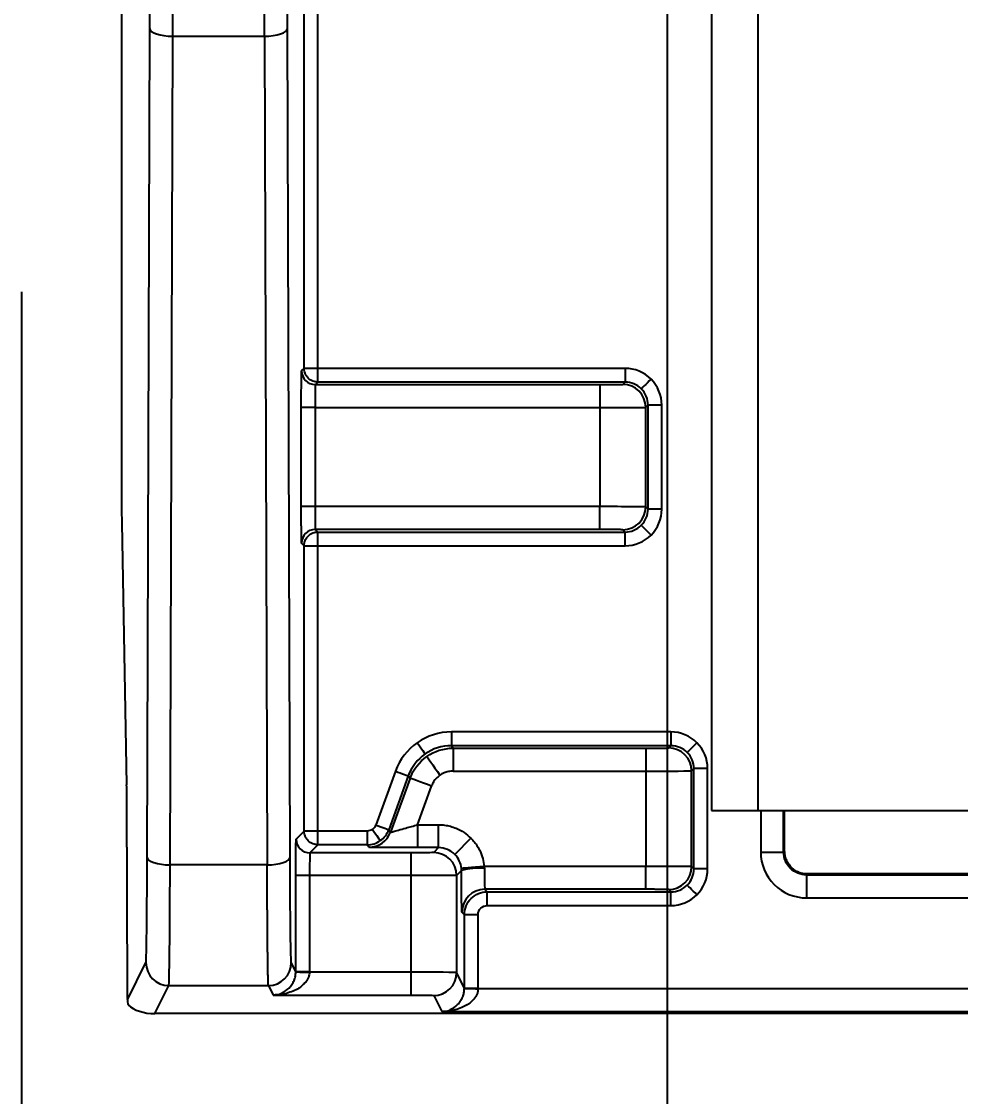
# Model space of a CAD drawing. Header units: inches. Extents: x 897.4 to 914.4, y -8.5 to 2.5.
# Drawn here: x 901.4085 to 901.8121, y -1.796 to -1.3341 of the extents above; entities that cross this region are included whole.
import ezdxf

# ---------------------------------------------------------------- set-up
doc = ezdxf.new("R2010")
doc.units = ezdxf.units.IN
doc.header["$LTSCALE"] = 4
doc.header["$MEASUREMENT"] = 0
doc.layers.get('0').update_dxf_attribs({"linetype": 'CONTINUOUS'})
doc.layers.get('DEFPOINTS').update_dxf_attribs({"linetype": 'CONTINUOUS'})
doc.layers.add('DIMENSIONS', color=140, linetype='CONTINUOUS')
doc.styles.get("Standard").update_dxf_attribs({"font": 'romans.shx'})
doc.dimstyles.get("Standard").update_dxf_attribs({"dimtxt": 0.15, "dimasz": 0.18, "dimexe": 0.0625, "dimexo": 0.125, "dimgap": 0.0625, "dimtad": 0, "dimtih": 1, "dimtoh": 1, "dimzin": 0, "dimdsep": 46, "dimtxsty": 'Standard', "dimcen": 0.09, "dimadec": 0, "dimazin": 0, "dimtfac": 1, "dimtofl": 0, "dimtmove": 0, "dimatfit": 3, "dimfxl": 1, "dimtolj": 1, "dimtzin": 0, "dimarcsym": 0})

# ---------------------------------------------------------------- blocks, each defined once
blk = doc.blocks.new('*D8')
at = {"layer": 'DEFPOINTS', "color": 0}
for p in [(904.3410298912797, -1.319698637884129), (901.4084768931606, -1.325198679084203), (904.3410298912797, -3.020965748460114)]:
    blk.add_point(p, dxfattribs=at)
at = {"layer": 'DIMENSIONS', "color": 0, "lineweight": -2}
for p, q in [((904.3410298912797, -1.444698637884129), (904.3410298912797, -3.083465748460114)), ((901.4084768931606, -1.450198679084203), (901.4084768931606, -3.083465748460114)), ((901.5884768931605, -3.020965748460114), (902.4051105350773, -3.020965748460114)), ((904.1610298912798, -3.020965748460114), (903.344396249363, -3.020965748460114))]:
    blk.add_line(p, q, dxfattribs=at)
at = {"layer": 'DIMENSIONS', "color": 0}
for points in [[(901.5884768931605, -2.990965748460114), (901.5884768931605, -3.050965748460114), (901.4084768931606, -3.020965748460114)], [(904.1610298912798, -2.990965748460114), (904.1610298912798, -3.050965748460114), (904.3410298912797, -3.020965748460114)]]:
    blk.add_solid(points, dxfattribs=at)
at = {"layer": 'DIMENSIONS', "color": 0, "insert": (902.8747533922201, -3.020965748460114), "char_height": 0.15, "attachment_point": 5}
blk.add_mtext('\\A1;2.93\\P [74.5]', dxfattribs=at)
blk = doc.blocks.new('*D13')
at = {"layer": 'DEFPOINTS', "color": 0}
for p in [(901.6860050687728, -0.1777279263901779), (902.1818977712833, -0.1777279263901743), (901.6860050687728, -2.29483256890272)]:
    blk.add_point(p, dxfattribs=at)
at = {"layer": 'DIMENSIONS', "color": 0, "lineweight": -2}
for p, q in [((901.6860050687728, -0.3027279263901779), (901.6860050687728, -2.35733256890272)), ((902.1818977712833, -0.3027279263901743), (902.1818977712833, -2.35733256890272)), ((901.8660050687728, -2.29483256890272), (902.0018977712833, -2.29483256890272)), ((902.1818977712833, -2.29483256890272), (902.3618977712833, -2.29483256890272))]:
    blk.add_line(p, q, dxfattribs=at)
at = {"layer": 'DIMENSIONS', "color": 0}
for points in [[(901.8660050687728, -2.26483256890272), (901.8660050687728, -2.32483256890272), (901.6860050687728, -2.29483256890272)], [(902.0018977712833, -2.26483256890272), (902.0018977712833, -2.32483256890272), (902.1818977712833, -2.29483256890272)]]:
    blk.add_solid(points, dxfattribs=at)
at = {"layer": 'DIMENSIONS', "color": 0, "insert": (902.8315406284262, -2.29483256890272), "char_height": 0.15, "attachment_point": 5}
blk.add_mtext('\\A1;0.50\\P [12.6]', dxfattribs=at)

msp = doc.modelspace()

# ---------------------------------------------------------------- linework, layer by layer
for p, q in [((901.7049947224616, -1.283121632284383), (901.7049947224616, -1.673121613637986)), ((901.7250734505104, -1.673121613637986), (901.7250734505104, -1.283121632284383)), ((901.5299402880387, -1.483117215251678), (901.5299402880387, -1.289661423402827)), ((901.5358456064866, -1.483117215251677), (901.5358456064866, -1.289661423402827)), ((901.4514198217805, -1.306470622554858), (901.4514198217805, -1.522698131342892)), ((901.4625027804159, -1.693123489241281), (901.4636329073605, -1.337007443124234)), ((901.5239039977704, -1.69312348924128), (901.5227738708257, -1.337007443124234)), ((901.4723449533849, -1.696487103717852), (901.4734750069971, -1.340371057600806)), ((901.4734750069971, -1.340371057600806), (901.5129317711892, -1.340371057600806)), ((901.5129317711892, -1.340371057600806), (901.5140618248014, -1.696487103717852)), ((901.528873960357, -1.48418354293337), (901.5299402880387, -1.483117215251678)), ((901.5358456064866, -1.483117215251677), (901.5299402880387, -1.483117215251678)), ((901.5358456064866, -1.489022533699601), (901.5358456064866, -1.483117215251677)), ((901.667932777271, -1.483117215251677), (901.5358456064866, -1.483117215251677)), ((901.667932777271, -1.483117215251677), (901.667932777271, -1.489022533699601)), ((901.5358456064866, -1.489022533699601), (901.5347792788049, -1.490088788048807)), ((901.5347792788049, -1.490088788048807), (901.6571094889692, -1.490088788048807)), ((901.667932777271, -1.489022533699601), (901.5358456064866, -1.489022533699601)), ((901.6571094889692, -1.490088788048807), (901.6571094889692, -1.499930961017851)), ((901.666951625272, -1.49000364903234), (901.667932777271, -1.489022533699601)), ((901.5287377819301, -1.542532735545184), (901.5287377819301, -1.499930961017852)), ((901.5346430270456, -1.499930961017851), (901.5287377819301, -1.499930961017852)), ((901.5346430270456, -1.499930961017851), (901.5346430270456, -1.542532735545183)), ((901.5346430270456, -1.499930961017851), (901.6571094889692, -1.499930961017851)), ((901.6571094889692, -1.499930961017851), (901.6571094889692, -1.542532735545183)), ((901.6767937982411, -1.499845822001383), (901.6777749135738, -1.498864633336159)), ((901.6767937982411, -1.542617947894136), (901.6767937982411, -1.499845822001383)), ((901.6777749135738, -1.543599063226874), (901.6777749135738, -1.498864633336159)), ((901.6836802320217, -1.498864633336159), (901.6777749135738, -1.498864633336159)), ((901.6836802320217, -1.543599063226874), (901.6836802320217, -1.498864633336159)), ((901.5346430270456, -1.542532735545183), (901.5287377819301, -1.542532735545184)), ((901.6571094889692, -1.542532735545183), (901.5346430270456, -1.542532735545183)), ((901.6571094889692, -1.552374908514228), (901.6571094889692, -1.542532735545183)), ((901.6777749135738, -1.543599063226874), (901.6767937982411, -1.542617947894136)), ((901.6836802320217, -1.543599063226874), (901.6777749135738, -1.543599063226874)), ((901.4515685400625, -1.549459135530822), (901.4536760423831, -1.662069307981834)), ((901.6571094889692, -1.552374908514228), (901.5347792788049, -1.552374908514228)), ((901.5347792788049, -1.552374908514228), (901.5358456064866, -1.553441236195919)), ((901.5358456064866, -1.553441236195919), (901.667932777271, -1.553441236195919)), ((901.5358456064866, -1.559346481311358), (901.5358456064866, -1.553441236195919)), ((901.667932777271, -1.553441236195919), (901.666951625272, -1.552460047530695)), ((901.667932777271, -1.559346481311358), (901.667932777271, -1.553441236195919)), ((901.5299402880387, -1.559346481311358), (901.528873960357, -1.558280226962153)), ((901.5299402880387, -1.681936105145563), (901.5299402880387, -1.559346481311358)), ((901.5299402880387, -1.559346481311358), (901.5358456064866, -1.559346481311358)), ((901.5358456064866, -1.559346481311358), (901.667932777271, -1.559346481311358)), ((901.5358456064866, -1.681936105145562), (901.5358456064866, -1.559346481311358)), ((901.5932427234302, -1.639346870473369), (901.5932427234302, -1.645252115588806)), ((901.6876408829346, -1.639346870473367), (901.5932427234302, -1.639346870473369)), ((901.6876408829346, -1.639346870473367), (901.6876408829346, -1.645252115588805)), ((901.5932427234302, -1.645252115588806), (901.5939893214721, -1.646318443270498)), ((901.6876408829346, -1.645252115588805), (901.5932427234302, -1.645252115588806)), ((901.5939893214721, -1.646318443270498), (901.6768175579666, -1.646318443270497)), ((901.5939893214721, -1.646318443270498), (901.5939893214721, -1.656160542907056)), ((901.6768175579666, -1.646318443270497), (901.6768175579666, -1.656160542907055)), ((901.6866597309356, -1.64623330425403), (901.6876408829346, -1.645252115588805)), ((901.5691964145485, -1.656184302632582), (901.5607662586011, -1.679345781735866)), ((901.5747455571111, -1.658204025967232), (901.566315474496, -1.681365505070516)), ((901.5747455571111, -1.658204025967232), (901.5754921551529, -1.659270280316438)), ((901.5939893214721, -1.656160542907056), (901.6768175579666, -1.656160542907055)), ((901.6768175579666, -1.656160542907055), (901.6768175579666, -1.697134336240965)), ((901.6965018672385, -1.656075403890588), (901.6974830192374, -1.65509428855785)), ((901.6965018672385, -1.697219475257432), (901.6965018672385, -1.656075403890588)), ((901.6974830192374, -1.698200663922656), (901.6974830192374, -1.65509428855785)), ((901.7033883010191, -1.65509428855785), (901.6974830192374, -1.65509428855785)), ((901.7033883010191, -1.698200663922656), (901.7033883010191, -1.65509428855785)), ((901.5754921551529, -1.659270280316438), (901.567062072538, -1.682431759419721)), ((901.5786990581065, -1.679235856339067), (901.5847407749787, -1.662636534762512)), ((901.7049947224616, -1.673121613637986), (901.7250734505104, -1.673121613637986)), ((901.7250734505104, -1.673121613637986), (902.1499159876931, -1.673121613637981)), ((901.7262102140451, -1.673121613637986), (901.7262102140451, -1.690981667317121)), ((901.7360523503479, -1.690981667317121), (901.7360523503479, -1.673121613637986)), ((901.7364825920444, -1.69055149895313), (901.7364825920444, -1.673121613637986)), ((901.566315474496, -1.681365505070516), (901.567062072538, -1.682431759419721)), ((901.5786990581065, -1.679235856339067), (901.5786990581065, -1.689078029308111)), ((901.5786990581065, -1.679235856339067), (901.5877592134428, -1.679235856339067)), ((901.5877592134428, -1.689078029308111), (901.5877592134428, -1.679235856339067)), ((901.5265170542508, -1.685359338933408), (901.5299402880387, -1.681936105145563)), ((901.5358456064866, -1.681936105145562), (901.5299402880387, -1.681936105145563)), ((901.5358456064866, -1.687841423593486), (901.5358456064866, -1.681936105145562)), ((901.5570668546702, -1.681936105145562), (901.5358456064866, -1.681936105145562)), ((901.5570668546702, -1.681936105145562), (901.5570668546702, -1.687841423593486)), ((901.6016781593166, -1.685001183070853), (901.5947189797097, -1.691960362677817)), ((901.4538248339976, -1.688830385502249), (901.4538248339976, -1.727237688484474)), ((901.5358456064866, -1.687841423593486), (901.5324223726988, -1.691264657381331)), ((901.5570668546702, -1.687841423593486), (901.5358456064866, -1.687841423593486)), ((901.5578134527121, -1.688907677942692), (901.5570668546702, -1.687841423593486)), ((901.5578184393212, -1.688910611242139), (901.5578134527121, -1.688907677942692)), ((901.5877592134428, -1.689078029308111), (901.5786990581065, -1.689078029308111)), ((901.5877592134428, -1.689078029308111), (901.5856577243861, -1.691179518364864)), ((901.7360523503479, -1.690981667317121), (901.7364825920444, -1.69055149895313)), ((901.575815551417, -1.69126465738133), (901.5324223726988, -1.691264657381331)), ((901.575815551417, -1.69126465738133), (901.575815551417, -1.701106830350375)), ((901.7262102140451, -1.690981667317121), (901.7360523503479, -1.690981667317121)), ((901.5140618248014, -1.696487103717852), (901.4723449533849, -1.696487103717852)), ((901.5976020464043, -1.698919468952294), (901.5954998240227, -1.701021618001422)), ((901.6768175579666, -1.697134336240965), (901.6073623069863, -1.697134336240966)), ((901.6768175579666, -1.706976509210009), (901.6768175579666, -1.697134336240965)), ((901.6974830192374, -1.698200663922656), (901.6965018672385, -1.697219475257432)), ((901.7033883010191, -1.698200663922656), (901.6974830192374, -1.698200663922656)), ((901.5263808024915, -1.742310081033575), (901.5263808024915, -1.701106830350376)), ((901.5322861209394, -1.701106830350376), (901.5263808024915, -1.701106830350376)), ((901.5322861209394, -1.701106830350376), (901.5322861209394, -1.742310081033575)), ((901.575815551417, -1.701106830350375), (901.5322861209394, -1.701106830350376)), ((901.575815551417, -1.701106830350375), (901.575815551417, -1.742582584552257)), ((901.5954998240227, -1.701021618001422), (901.5954998240227, -1.74275286258519)), ((901.7463247283472, -1.700393598589687), (901.7458945233169, -1.700823840286166)), ((901.7458945233169, -1.700823840286166), (901.7458945233169, -1.710665939922724)), ((902.1220083292515, -1.700823840286161), (901.7458945233169, -1.700823840286166)), ((902.1215781058881, -1.700393598589684), (901.7463247283472, -1.700393598589687)), ((901.6768175579666, -1.706976509210009), (901.6076137640814, -1.70697650921001)), ((901.6076137640814, -1.70697650921001), (901.6086800550968, -1.708042763559216)), ((901.6086800550968, -1.708042763559216), (901.6876408829346, -1.708042763559215)), ((901.6086800550968, -1.71394808200714), (901.6086800550968, -1.708042763559216)), ((901.6876408829346, -1.708042763559215), (901.6866597309356, -1.707061648226476)), ((901.6876408829346, -1.713948082007139), (901.6876408829346, -1.708042763559215)), ((901.7458945233169, -1.710665939922724), (902.1220083292515, -1.71066593992272)), ((901.5988379187941, -1.717884936528261), (901.5977716644448, -1.716818608846569)), ((901.5988379187941, -1.749429565455348), (901.5988379187941, -1.717884936528261)), ((901.6047432005757, -1.717884936528261), (901.5988379187941, -1.717884936528261)), ((901.6047432005757, -1.749429565455348), (901.6047432005757, -1.717884936528261)), ((901.6086800550968, -1.71394808200714), (901.6876408829346, -1.713948082007139)), ((901.453981472188, -1.754400041369322), (901.4619482401553, -1.738465332115109)), ((901.5263808024915, -1.742310081033575), (901.524458538031, -1.738465332115109)), ((901.5263808024915, -1.742310081033575), (901.5322861209394, -1.742310081033575)), ((901.5322861209394, -1.742310081033575), (901.5322837742999, -1.742582584552258)), ((901.575815551417, -1.742582584552257), (901.5322837742999, -1.742582584552258)), ((901.575815551417, -1.742582584552257), (901.575815551417, -1.752423584201522)), ((901.5988379187941, -1.749429565455348), (901.5954998240227, -1.74275286258519)), ((901.465741436336, -1.760405091998464), (901.4717903397918, -1.748306331764375)), ((901.4717903397918, -1.748306331764375), (901.5146164383945, -1.748306331764375)), ((901.5146164383945, -1.748306331764375), (901.5166748812818, -1.752423584201523)), ((901.5988379187941, -1.749429565455348), (901.6047432005757, -1.749429565455348)), ((901.6047408539362, -1.749702068974032), (901.6047432005757, -1.749429565455348)), ((902.2631619848825, -1.749702068974025), (901.6047408539362, -1.749702068974032)), ((901.5166748812818, -1.752423584201523), (901.575815551417, -1.752423584201522)), ((901.5856577243861, -1.752593935566942), (901.5891319975843, -1.759543068623297)), ((901.5891319975843, -1.759543068623297), (902.2787708274844, -1.75954306862329)), ((902.4021614070659, -1.760405091998455), (901.465741436336, -1.760405091998464))]:
    msp.add_line(p, q)
at = {"flags": 128}
for points in [[(901.4636329073605, -1.337007443124234), (901.4638356716848, -1.337660322248786), (901.4644050984401, -1.338288341660518), (901.4653194078779, -1.338867668301421), (901.4665439137324, -1.339376229093149), (901.4680320498746, -1.339794664259351), (901.4697271302929, -1.340107207315493), (901.4715647690643, -1.340301758401356), (901.4734750069971, -1.340371057600806)], [(901.5129317711892, -1.340371057600806), (901.5148420091219, -1.340301758401356), (901.5166796478934, -1.340107207315493), (901.5183747283116, -1.339794664259351), (901.5198628644539, -1.339376229093149), (901.5210873703084, -1.338867668301421), (901.5220016797462, -1.338288341660518), (901.5225711065015, -1.337660322248786), (901.5227738708257, -1.337007443124234)], [(901.6790679853028, -1.487729461970608), (901.6782596413075, -1.488537805965882), (901.677481876959, -1.489315570314416), (901.6767640985842, -1.490033348689246), (901.6761335125354, -1.490663934737995), (901.6756139152045, -1.49118356873514), (901.6752249596977, -1.491572450909406), (901.6749814225111, -1.491816061428531), (901.6748924702054, -1.49190501373428)], [(901.6790679853028, -1.554734234592424), (901.6782596413075, -1.553925890597149), (901.677481876959, -1.553148126248616), (901.6767640985842, -1.552430347873787), (901.6761335125354, -1.551799761825037), (901.6756139152045, -1.551280201160381), (901.6752249596977, -1.550891245653628), (901.6749814225111, -1.550647708466991), (901.6748924702054, -1.550558756161242)], [(901.5785650796543, -1.643974663679373), (901.5792214787382, -1.644912072850342), (901.5798530181092, -1.645813989097996), (901.5804357180444, -1.646646092818796), (901.5809475054656, -1.647376997708653), (901.5813689472637, -1.647978910755302), (901.5816840569569, -1.648428952223052), (901.5818809546823, -1.648710182307591), (901.5819521605264, -1.648811894465937)], [(901.6987760543002, -1.6439591171923), (901.6979677103049, -1.644767461187574), (901.6971899459563, -1.645545225536107), (901.6964721675815, -1.646263003910937), (901.6958415815328, -1.646893589959687), (901.6953219842019, -1.647413150624344), (901.6949330653614, -1.647802106131096), (901.6946894915085, -1.648045643317735), (901.6946005392027, -1.648134595623483)], [(901.5826989785658, -1.649878442145087), (901.5828176305284, -1.650047913520672), (901.5831458667366, -1.650516581439915), (901.5836710740027, -1.651266699441154), (901.5843735258879, -1.652269887852236), (901.5852264560348, -1.653488013780341), (901.5861975981494, -1.654874951091656), (901.5872501393237, -1.656378120393582), (901.5883441133527, -1.657940469011865)], [(901.5691964145485, -1.656184302632582), (901.5702730821108, -1.656576191438782), (901.5713088301458, -1.6569531204178), (901.5722643524408, -1.6573009363998), (901.5731032027503, -1.65760621953981), (901.5737936281079, -1.657857529969983), (901.5743093021507, -1.658045261134631), (901.5746307184377, -1.658162226450104), (901.5747455571111, -1.658204025967232)], [(901.5847407749787, -1.662636534762512), (901.5829462557092, -1.661983362308017), (901.5812200089842, -1.661355049566339), (901.5796275207142, -1.660775429595492), (901.5782293635325, -1.660266575473818), (901.5770787034917, -1.659847773645185), (901.576219173421, -1.659534937259098), (901.5756835529419, -1.659339946178318), (901.5754921551529, -1.659270280316438)], [(901.5593249819175, -1.681224193369627), (901.5599813810014, -1.682161602540597), (901.56061284704, -1.683063518788249), (901.5611955469752, -1.68389562250905), (901.5617073343964, -1.684626527398907), (901.5621287761945, -1.685228440445557), (901.5624438858877, -1.685678481913306), (901.5626408569456, -1.685959711997845), (901.5627119894572, -1.686061424156192)], [(901.5607662586011, -1.679345781735866), (901.5618429994959, -1.679737670542066), (901.5628787475308, -1.680114599521084), (901.5638342698259, -1.680462415503084), (901.5646731201354, -1.680767698643093), (901.5653635454928, -1.681019009073268), (901.5658792195358, -1.681206740237914), (901.5662006358227, -1.681323705553387), (901.566315474496, -1.681365505070516)], [(901.4625027804159, -1.693123489241281), (901.4627056180726, -1.693776295033346), (901.4632749714955, -1.694404314445079), (901.4641893542657, -1.694983641085981), (901.4654138601202, -1.695492201877711), (901.4669019229299, -1.695910710376398), (901.4685970033482, -1.696223180100054), (901.4704346421197, -1.696417731185917), (901.4723449533849, -1.696487103717852)], [(901.5140618248014, -1.696487103717852), (901.5159721360666, -1.696417731185917), (901.517809774838, -1.696223180100054), (901.5195048552564, -1.695910710376397), (901.5209929180661, -1.69549220187771), (901.5222174239206, -1.694983641085981), (901.5231318066908, -1.694404314445078), (901.5237011601137, -1.693776295033346), (901.5239039977704, -1.69312348924128)], [(901.6073623069863, -1.697134336240966), (901.6054614556117, -1.697307474240861), (901.6036327634035, -1.697474085649485), (901.6019456762263, -1.697627790540539), (901.6004642133403, -1.697762722315129), (901.599244694095, -1.697873821031708), (901.5983333912891, -1.697956833406075), (901.5977649178561, -1.698008606141325), (901.597560833547, -1.698027159260332)], [(901.6987760543002, -1.709335835288207), (901.6979677103049, -1.708527491292932), (901.6971899459563, -1.707749726944399), (901.6964721675815, -1.707031948569569), (901.6958415815328, -1.70640136252082), (901.6953219842019, -1.705881728523676), (901.6949330653614, -1.70549284634941), (901.6946894915085, -1.705249235830285), (901.6946005392027, -1.705160283524537)], [(901.5263793358417, -1.742480432398994), (901.5265018744262, -1.742482559041094), (901.5268440438067, -1.742488498972476), (901.527392790801, -1.742497958863194), (901.5281274356475, -1.742510718715791), (901.5290199653369, -1.742526118537891), (901.5300365002605, -1.742543718334577), (901.5311383208656, -1.742562784780986), (901.5322837742999, -1.742582584552258)], [(901.5988364521443, -1.749599916820769), (901.5989589907288, -1.749602043462868), (901.5993010867768, -1.74960798339425), (901.5998499071035, -1.749617443284968), (901.6005845519501, -1.749630129805079), (901.6014770816396, -1.749645602959665), (901.6024935798969, -1.749663202756351), (901.6035954371681, -1.74968226920276), (901.6047408539362, -1.749702068974032)]]:
    msp.add_lwpolyline(points, dxfattribs=at)
for centre, radius, start, end in [((901.5347798000847, -1.484182948314168), 0.005905839757643958, 180.0057687258959, 269.9949427798699), ((901.6669506910276, -1.499846756245774), 0.009843107257770854, 0.005438146646876467, 89.99456185335616), ((901.6669508064399, -1.542617055723193), 0.009842991841560865, 270.0047663985954, 359.994806697954), ((901.5347798737598, -1.558280821917011), 0.005905913432750544, 90.00577191027327, 179.9942280897274), ((901.6866588754312, -1.656076296064509), 0.009842991847658253, 0.005193319383908358, 89.99502013273832), ((901.5324228953912, -1.685358816241034), 0.005905841163427504, 180.0050709232129, 269.9949290768067), ((901.5578129606566, -1.679064781478235), 0.009842896476756681, 270.0028642691767, 339.9968464307057), ((901.5578152692545, -1.679068194826357), 0.009842416926292685, 270.0184539471336, 340.0051640536411), ((901.5856568899189, -1.701022452468622), 0.00984293413913016, 0.004857438650459332, 89.99514256134711), ((901.6050547665661, -1.726388000291803), 0.02846161013999095, 85.18422227820136, 105.1799621347144), ((901.6866588337, -1.697218614691272), 0.009843033576097476, 270.0052227615724, 359.9949906897488), ((901.6076145832872, -1.716819428052374), 0.009842918876455171, 90.00476860938403, 179.9952313906225), ((901.471791557183, -1.738463014539163), 0.009843317300493065, 180.0134900986733, 269.9929138348207), ((901.5146152210033, -1.738463014539163), 0.009843317300493065, 270.0070861651793, 359.9865099013282), ((901.5856565070104, -1.742750618374138), 0.009843317268084194, 270.0070860755107, 359.9869369421658)]:
    msp.add_arc(centre, radius, start, end)
for centre, major_axis, ratio, start_param, end_param in [((901.4516774707585, -1.52269811252197), (0, 0.02952755905511672), 0.008726867790739999, 1.570796326794897, 2.705260340591833), ((901.4535671468549, -1.688830356549381), (-8.881784197001252e-16, 0.02952755905511761), 0.008726867790739737, 4.71238898038469, 5.846852994180098), ((901.454082513063, -1.727237708299505), (-8.881784197001252e-16, 0.0295275590551185), 0.008726867790769553, 1.570796326794896, 2.738613971969798), ((901.4632821150441, -1.755483082256106), (0.01012105097575944, -0.00152144377072716), 0.4624974207610045, 3.718444161157613, 5.026646342078196)]:
    msp.add_ellipse(centre, major_axis=major_axis, ratio=ratio, start_param=start_param, end_param=end_param)
for points, knots in [([(901.4636328742533, -1.337007469895768), (901.4636374155219, -1.335483644267527), (901.4636464647617, -1.33244716601978), (901.4636564928479, -1.327779009603749), (901.4636637482218, -1.323059931915347), (901.4636682459561, -1.318280130953132), (901.463668797372, -1.315072097535293), (901.4636690740941, -1.313462180116173)], [0, 0, 0, 0, 0.2009831604611739, 0.4004926702854661, 0.5995084167026941, 0.7990175624179907, 1, 1, 1, 1]), ([(901.5287377649287, -1.499930959276105), (901.5287379672948, -1.499278394917981), (901.5287383721169, -1.497972976383976), (901.5287417244433, -1.496035174993793), (901.5287507949072, -1.492761226448637), (901.5287697667917, -1.489448967994137), (901.5287984513917, -1.486727508541021), (901.5288226243692, -1.485282871498117), (901.5288481676005, -1.484361553445727), (901.5288653524224, -1.484243107390637), (901.5288739966211, -1.484183527416826)], [0, 0, 0, 0, 0.07973986708068258, 0.1595151483382237, 0.2405662870417997, 0.4993800485254526, 0.6279733331212569, 0.7595647364182009, 0.8790577981136979, 1, 1, 1, 1]), ([(901.5358455730282, -1.489022524904213), (901.5357451253838, -1.489021058371357), (901.5355680149773, -1.489018472564275), (901.5352087374447, -1.488992289375633), (901.5345730172061, -1.488905378042424), (901.5332544060354, -1.488527911322763), (901.5317364865026, -1.487521940814045), (901.5302882921147, -1.485617616392029), (901.530072411654, -1.484066543145683), (901.529940286081, -1.483117237956986)], [0, 0, 0, 0, 0.03267073718137093, 0.05760540801543711, 0.1171349316403743, 0.2411405122905098, 0.5008425845257478, 0.6945000981727935, 1, 1, 1, 1]), ([(901.5347792835684, -1.490088814364055), (901.5347565782863, -1.490111175677241), (901.5347338730041, -1.4911818657893), (901.53468846244, -1.494821495194879), (901.534665757158, -1.49736850901276), (901.534643051876, -1.499930959276104)], [0, 0, 0, 0, 0.5, 0.5, 1, 1, 1, 1]), ([(901.6571094972741, -1.490088814364054), (901.657760858406, -1.490088530835044), (901.6590400460492, -1.490087974021336), (901.6608814228298, -1.49008308358727), (901.662574146646, -1.49007513490406), (901.6640830297935, -1.490064299705327), (901.6653630871027, -1.490050887465627), (901.6662642057796, -1.49003577669625), (901.6668404601826, -1.490019812820104), (901.6669144329034, -1.490009072222636), (901.6669516421861, -1.490003669556287)], [0, 0, 0, 0, 0.12697043716623, 0.249353248609514, 0.3721429992152207, 0.5002866797669161, 0.6286470797385904, 0.7600001687673791, 0.8792768264972907, 0.9999999999999999, 0.9999999999999999, 0.9999999999999999, 0.9999999999999999]), ([(901.6571094972741, -1.499930959276104), (901.6622484733775, -1.499930959275748), (901.6673284351418, -1.499921809083316), (901.6746076745424, -1.499890322580884), (901.6767489416408, -1.499868237197027), (901.6767937870982, -1.499845814468335)], [0, 0, 0, 0, 0.5, 0.5, 1, 1, 1, 1]), ([(901.5288739966211, -1.558280199379282), (901.5288683037635, -1.558251316829371), (901.5288569155337, -1.558193538972487), (901.5288400345115, -1.557792505620476), (901.5288115437008, -1.556724613788098), (901.5287828047681, -1.554521858897886), (901.5287593059287, -1.551211283356915), (901.528746910142, -1.548428828674846), (901.5287390930902, -1.545493929113528), (901.5287382094238, -1.543523777732474), (901.5287377649287, -1.542532767520003)], [0, 0, 0, 0, 0.07974287273458135, 0.1595209669050029, 0.2405745949463243, 0.4993922362584635, 0.627984549333384, 0.7595730813243973, 0.8790623227983402, 1, 1, 1, 1]), ([(901.534643051876, -1.542532767520003), (901.534665757158, -1.545095217783348), (901.53468846244, -1.547642231601229), (901.5347338730041, -1.551281861006808), (901.5347565782863, -1.552352551118866), (901.5347792835684, -1.552374912432052)], [0, 0, 0, 0, 0.5, 0.5, 1, 1, 1, 1]), ([(901.6767937870982, -1.542617912327769), (901.6767489416408, -1.542595489599078), (901.6746076745424, -1.542573404215222), (901.6673284351418, -1.542541917712788), (901.6622484733775, -1.542532767520358), (901.6571094972741, -1.542532767520002)], [0, 0, 0, 0, 0.5, 0.5, 1, 1, 1, 1]), ([(901.529940286081, -1.559346488839124), (901.5299793858006, -1.55882852118459), (901.5300510006808, -1.557879813834466), (901.5305415258138, -1.556670648538128), (901.5310944273341, -1.55580115583706), (901.5320166691562, -1.554750353096026), (901.5332563481484, -1.553935546919899), (901.5345728549263, -1.55355837175014), (901.5352037154373, -1.553472123218775), (901.5355629337154, -1.553445501822577), (901.5357400479882, -1.553442807296156), (901.5358455730282, -1.553441201891895)], [0, 0, 0, 0, 0.167514515285132, 0.3068188727852207, 0.4178438882876589, 0.5005348213348322, 0.7595228076362764, 0.883187418189068, 0.942553257346244, 0.9657731151783996, 1, 1, 1, 1]), ([(901.6669516421861, -1.552460057239818), (901.6669134702363, -1.552454375593346), (901.6668385057521, -1.552443217617442), (901.6662620734362, -1.552427191493304), (901.6653365110279, -1.552412489253522), (901.6640818030513, -1.55239941647876), (901.6625338025964, -1.552388363034436), (901.6607944792038, -1.552380631216806), (901.6589602369651, -1.55237574179668), (901.6577288832402, -1.552375189995025), (901.6571094972741, -1.552374912432051)], [0, 0, 0, 0, 0.1269751888567399, 0.2493618890946111, 0.37215419816773, 0.5002987997020311, 0.6286582416574237, 0.7600084766001428, 0.8792813319409, 1, 1, 1, 1]), ([(901.6768175758326, -1.646318428821597), (901.6774689369646, -1.646318145292587), (901.6787481246078, -1.646317588478879), (901.6805895013883, -1.646312698044813), (901.6822822252044, -1.646304749361603), (901.683791108352, -1.646293914162871), (901.6850711656613, -1.646280501923171), (901.6859722843382, -1.646265391153793), (901.6865485387411, -1.646249427277647), (901.6866225114618, -1.646238686680179), (901.6866597207446, -1.646233284013829)], [0, 0, 0, 0, 0.1269704371662173, 0.2493532486094938, 0.3721429992152085, 0.500286679766915, 0.6286470797385189, 0.7600001687673772, 0.8792768264972469, 1, 1, 1, 1]), ([(901.5883441115501, -1.657940490558499), (901.587814780216, -1.658357229920944), (901.5867674342899, -1.659181799043189), (901.5855316936048, -1.660792261563863), (901.5850062936826, -1.662017343332085), (901.584740753485, -1.662636506832245)], [0, 0, 0, 0, 0.3357243862007935, 0.6642712145584113, 0.9999999999999999, 0.9999999999999999, 0.9999999999999999, 0.9999999999999999]), ([(901.5939893444315, -1.656160573733646), (901.5933167009629, -1.656198333508803), (901.5919858033087, -1.656273045296724), (901.5900498153558, -1.656883451077538), (901.5889167604325, -1.65758561506638), (901.5883441115501, -1.657940490558499)], [0, 0, 0, 0, 0.3357287854416063, 0.6642756137992462, 1, 1, 1, 1]), ([(901.6768175758326, -1.656160573733646), (901.6819565519361, -1.65616057373329), (901.6870365137004, -1.656151423540861), (901.6943157531009, -1.656119937038426), (901.6964570201992, -1.65609785165457), (901.6965018656567, -1.656075428925878)], [0, 0, 0, 0, 0.5, 0.5, 1, 1, 1, 1]), ([(901.5670643837001, -1.682433694547794), (901.5671013083578, -1.682429916834367), (901.5671764191643, -1.682422232346026), (901.5676263797804, -1.682310916042388), (901.5683286056258, -1.682130986331139), (901.5693074345531, -1.681873615332951), (901.5709969607345, -1.681421171129013), (901.5740696516872, -1.680522405995242), (901.5769899197147, -1.679710844593684), (901.578699084223, -1.679235856705337)], [0, 0, 0, 0, 0.08586724655770782, 0.1746680546310946, 0.267345541247958, 0.3647302395541921, 0.4675386470561601, 0.688362835916505, 1, 1, 1, 1]), ([(901.5877591998888, -1.679235856705337), (901.5886172031423, -1.679267580575135), (901.5903291775802, -1.679330879232734), (901.5928631002922, -1.679853457674441), (901.5957060341673, -1.68081973086692), (901.5987925391438, -1.682413682196099), (901.600714436325, -1.68413699370539), (901.6016781856331, -1.685001160785156)], [0, 0, 0, 0, 0.1665593160561136, 0.3323359093424727, 0.5001978388394759, 0.7493705741866916, 0.9999999999999999, 0.9999999999999999, 0.9999999999999999, 0.9999999999999999]), ([(901.5263808234703, -1.701106798372349), (901.5263810258364, -1.700454234014225), (901.5263814306584, -1.699148815480218), (901.5263847829849, -1.697211014090032), (901.5263938534488, -1.693937065544881), (901.5264128253332, -1.690624807090385), (901.5264415099333, -1.687903347637259), (901.5264656829108, -1.68645871059436), (901.526491226142, -1.685537392541975), (901.5265084109639, -1.685418946486882), (901.5265170551627, -1.685359366513071)], [0, 0, 0, 0, 0.07973986708092543, 0.159515148338465, 0.2405662870417632, 0.4993800485254313, 0.6279733331213374, 0.7595647364182191, 0.8790577981142705, 1, 1, 1, 1]), ([(901.5358455730282, -1.68784142254201), (901.5357451253838, -1.687839956009153), (901.5355680149773, -1.687837370202071), (901.5352087374447, -1.687811187013429), (901.5345730172061, -1.687724275680219), (901.5332544060354, -1.687346808960558), (901.5317364865025, -1.686340838451816), (901.5302882921147, -1.68443651402978), (901.530072411654, -1.682885440783434), (901.529940286081, -1.68193613559478)], [0, 0, 0, 0, 0.03267073718136024, 0.05760540801541826, 0.117134931640336, 0.2411405122904491, 0.5008425845256023, 0.6945000981865043, 1, 1, 1, 1]), ([(901.6016781856331, -1.685001160785156), (901.6021966916646, -1.685554982386961), (901.6032322461988, -1.686661068789024), (901.6045332567537, -1.688540551492439), (901.6057971703998, -1.690876440977064), (901.6068866966606, -1.693741502214537), (901.607203473528, -1.696001209072552), (901.6073623220376, -1.697134344422751)], [0, 0, 0, 0, 0.1664383242232879, 0.3324087876059237, 0.5001467628290817, 0.749347411616358, 1, 1, 1, 1]), ([(901.578699084223, -1.689078001617387), (901.5778400035729, -1.689077753519198), (901.5761231716717, -1.689077257706748), (901.5735737037048, -1.689073163128642), (901.5706073760653, -1.689065495548224), (901.5673226894314, -1.689051849926223), (901.5640408121012, -1.689030365935372), (901.5613040388035, -1.689003834609155), (901.5593661631918, -1.688974109381451), (901.5581060218527, -1.688942598859006), (901.5579145470116, -1.688921289480313), (901.5578184498686, -1.6889105947572)], [0, 0, 0, 0, 0.08216740342332542, 0.1642076554808152, 0.2472364414366019, 0.3778146297029121, 0.5099256277725593, 0.637453384591296, 0.7664351790609242, 0.882778793079855, 1, 1, 1, 1]), ([(901.7463247317896, -1.700393609934405), (901.7456695707607, -1.700360801589961), (901.7443832245275, -1.700296385532797), (901.7425323879335, -1.699730020622295), (901.7408328750123, -1.698809281387233), (901.739320239127, -1.697554572875526), (901.7380400744688, -1.696002207775165), (901.7371447132084, -1.694255057576494), (901.7365785632895, -1.692411638800004), (901.7365147075135, -1.69117401345446), (901.7364825868775, -1.690551465022356)], [0, 0, 0, 0, 0.1270055006741677, 0.2493631949569972, 0.3721264036641225, 0.5003004938191637, 0.6287126871856995, 0.7601190296288489, 0.8793354365813078, 1, 1, 1, 1]), ([(901.4619482061765, -1.738465314124127), (901.4619629666954, -1.738400437038734), (901.4619924150664, -1.738271002260209), (901.4620362497008, -1.73760665875395), (901.4620795756005, -1.736597126631811), (901.4621376510119, -1.734716678524292), (901.4622087854071, -1.731393733153085), (901.4622882358534, -1.725884920957235), (901.4623596543892, -1.719064367276678), (901.4624197005205, -1.71116455326663), (901.4624690713656, -1.702505110068694), (901.4624915356405, -1.696251732311279), (901.4625027734679, -1.693123459552397)], [0, 0, 0, 0, 0.06120422641336429, 0.122107142184888, 0.1830411911635432, 0.2443383106491896, 0.3720864941760173, 0.5000860363018487, 0.6278329519351186, 0.7558310751122419, 0.8778536934880945, 1, 1, 1, 1]), ([(901.5244585708874, -1.738465314124126), (901.5243377600318, -1.738223674009515), (901.5242181001493, -1.733696866081053), (901.5240215766074, -1.717628947915516), (901.5239452961536, -1.706135520199524), (901.5239040035962, -1.693123459552396)], [0, 0, 0, 0, 0.5, 0.5, 1, 1, 1, 1]), ([(901.5324223421098, -1.6912646534603), (901.5323996368278, -1.691287014773486), (901.5323769315457, -1.692357704885545), (901.5323315209816, -1.695997334291123), (901.5323088156995, -1.698544348109005), (901.5322861104174, -1.701106798372349)], [0, 0, 0, 0, 0.5, 0.5, 1, 1, 1, 1]), ([(901.5856576928536, -1.691179508652532), (901.5856352700838, -1.691201931381324), (901.5845646365758, -1.691224016765079), (901.5809250168755, -1.691255503267513), (901.578385035993, -1.691264653459942), (901.5758155479416, -1.6912646534603)], [0, 0, 0, 0, 0.5, 0.5, 1, 1, 1, 1]), ([(901.7262102205651, -1.690981686422704), (901.7262102205755, -1.69614963697933), (901.7283316068424, -1.701256754364479), (901.7356194424475, -1.708544589969485), (901.7407265598326, -1.710665976236491), (901.7458945103892, -1.710665976246802)], [0, 0, 0, 0, 0.5, 0.5, 1, 1, 1, 1]), ([(901.7458945103892, -1.700823831334753), (901.7433103342581, -1.700824028096055), (901.7407566659807, -1.699763448633754), (901.7371127481782, -1.696119530831257), (901.7360521687159, -1.693565862553802), (901.7360523654772, -1.690981686422703)], [0, 0, 0, 0, 0.5, 0.5, 1, 1, 1, 1]), ([(901.4717903510887, -1.748306334745745), (901.471911161944, -1.748030174615697), (901.4720308218268, -1.742856679839401), (901.4722273453687, -1.724493344793022), (901.4723036258217, -1.711357999109041), (901.4723449183799, -1.696487072378053)], [0, 0, 0, 0, 0.5, 0.5, 1, 1, 1, 1]), ([(901.5146164259754, -1.748306334745745), (901.5146018464055, -1.748232392446441), (901.5145730013232, -1.748086100633433), (901.5145311793301, -1.747352710516379), (901.5144910211685, -1.746279251975301), (901.5144525923646, -1.744859875509647), (901.514415875905, -1.743135270494243), (901.5143808761528, -1.741134173417002), (901.5143475919339, -1.73888810292353), (901.5143160235017, -1.736427184657424), (901.5142861707357, -1.73378091890585), (901.5142580336051, -1.730977718588414), (901.5142316120514, -1.728044810493319), (901.5142069060089, -1.725008086079726), (901.5141839154282, -1.721892003967802), (901.514162640162, -1.718719520222889), (901.5141430803744, -1.715512029121459), (901.514125235074, -1.712289387383641), (901.5141091073281, -1.709069743764149), (901.5140946857214, -1.705870152783258), (901.514082010141, -1.702704484783705), (901.5140709387239, -1.699590986100057), (901.514064847637, -1.697508813698789), (901.514061858684, -1.696487072378053)], [0, 0, 0, 0, 0.06069539054304981, 0.1200833461694545, 0.1781638312065991, 0.2349368108748937, 0.2904022512954978, 0.344560119498986, 0.3974103834350707, 0.4489530119835635, 0.4991879749667612, 0.5481152431634708, 0.5957347883249835, 0.642046583193271, 0.6870506015218442, 0.7307468180997272, 0.7731352087791166, 0.8142157505074563, 0.853988421364769, 0.8924532006073437, 0.9296100687191073, 0.9654590074723571, 1, 1, 1, 1]), ([(901.5977716344164, -1.716818634246849), (901.5977649010221, -1.716785824384374), (901.597751426113, -1.716720165090948), (901.597731423031, -1.716270539053661), (901.5977081382314, -1.715443936917524), (901.5976822878448, -1.713987741775397), (901.5976562500562, -1.711718275831242), (901.5976341159297, -1.708915339947541), (901.5976177517937, -1.705761886889447), (901.5976063082786, -1.702392141071766), (901.5976034768026, -1.700081611024723), (901.5976020526, -1.698919438730263)], [0, 0, 0, 0, 0.07999424766786341, 0.1600849678628788, 0.241385356061338, 0.3692388742617075, 0.5000676456235599, 0.6279204183551321, 0.7587483662570633, 0.8786529674918864, 1, 1, 1, 1]), ([(901.6074441975121, -1.698026891576507), (901.6074724611482, -1.700430435355772), (901.6075007247842, -1.702738609162695), (901.6075572520563, -1.706008882844142), (901.6075855156923, -1.706955427948149), (901.6076137793284, -1.706976489334799)], [0, 0, 0, 0, 0.5, 0.5, 1, 1, 1, 1]), ([(901.6965018656567, -1.697219489230517), (901.6964570201992, -1.697197066501791), (901.6943157531009, -1.69717498111797), (901.6870365137004, -1.697143494615537), (901.6819565519361, -1.697134344423106), (901.6768175758326, -1.69713434442275)], [0, 0, 0, 0, 0.5, 0.5, 1, 1, 1, 1]), ([(901.5954998377657, -1.701021653564582), (901.5954551151393, -1.701035844365876), (901.5933137349152, -1.701050035167171), (901.586034476104, -1.701078416769759), (901.5809404484683, -1.701092607571054), (901.5758155479416, -1.701106798372349)], [0, 0, 0, 0, 0.5, 0.5, 1, 1, 1, 1]), ([(901.5988379238762, -1.71788492370669), (901.5988381200862, -1.715308381103809), (901.5998989262379, -1.712747701388103), (901.6035428464697, -1.709103781156325), (901.6061035261854, -1.7080429750046), (901.6086800687883, -1.708042778794642)], [0, 0, 0, 0, 0.5, 0.5, 1, 1, 1, 1]), ([(901.6866597207446, -1.707061634142566), (901.6866215487947, -1.707055952496093), (901.6865465843107, -1.70704479452019), (901.6859701519948, -1.707028768396052), (901.6850445895865, -1.70701406615627), (901.6837898816098, -1.707000993381508), (901.6822418811549, -1.706989939937184), (901.6805025577622, -1.706982208119554), (901.6786683155236, -1.706977318699429), (901.6774369617987, -1.706976766897773), (901.6768175758326, -1.706976489334799)], [0, 0, 0, 0, 0.1269751888567227, 0.249361889094589, 0.3721541981677101, 0.5002987997020244, 0.628658241657348, 0.7600084766001359, 0.8792813319408425, 1, 1, 1, 1]), ([(901.6047432108235, -1.71788492370669), (901.6047432110818, -1.716851342354778), (901.6051674997394, -1.715829898457853), (901.6066250435395, -1.714372354657817), (901.6076464874363, -1.71394806600022), (901.6086800687883, -1.713948065741871)], [0, 0, 0, 0, 0.5, 0.5, 1, 1, 1, 1]), ([(901.5322837535017, -1.74258259623949), (901.532247271967, -1.742990422127987), (901.5321719701525, -1.743832218658786), (901.5317352952168, -1.7450660440623), (901.5310703542938, -1.746275964296085), (901.5301523028551, -1.747440564707325), (901.5289906540295, -1.748538928652343), (901.5273754712348, -1.749694626689864), (901.5251536682256, -1.750829692485268), (901.522600009701, -1.751677413886099), (901.5197051602951, -1.752273512432612), (901.5177970579192, -1.75236803090879), (901.5166749102506, -1.752423616861109)], [0, 0, 0, 0, 0.05428158047860072, 0.1120430247864803, 0.1750579276279444, 0.2446996527851542, 0.3219891051865467, 0.407674261261628, 0.5400691376452621, 0.6996984391468599, 0.823393807031514, 1, 1, 1, 1]), ([(901.5203444388908, -1.751556574217297), (901.5214186289453, -1.750975688467436), (901.5229738920858, -1.750134654618875), (901.5247044240638, -1.747999428091694), (901.5256325536773, -1.746266483067416), (901.5262371838371, -1.744414103795584), (901.5263337732327, -1.743100213414427), (901.5263793358417, -1.742480432398994)], [0, 0, 0, 0, 0.4072160263153177, 0.589586613013271, 0.7456201861279909, 0.8800053782201587, 1, 1, 1, 1]), ([(901.5954998377657, -1.742752898824968), (901.5954549923081, -1.742708049951776), (901.593313725211, -1.742663875820056), (901.5860344858082, -1.742600898018877), (901.580954524046, -1.742582596240204), (901.5758155479416, -1.74258259623949)], [0, 0, 0, 0, 0.5, 0.5, 1, 1, 1, 1]), ([(901.6047408539076, -1.749702063666902), (901.6047043723729, -1.750109889555493), (901.6046290705585, -1.750951686086447), (901.6041923956228, -1.75218551149013), (901.6035274546998, -1.753395431723961), (901.602609403261, -1.754560032135124), (901.6014477544354, -1.755658396079976), (901.5998325716404, -1.756814094117502), (901.5976107686312, -1.757949159912807), (901.5950571101066, -1.758796881313624), (901.592162260701, -1.759392979860031), (901.5902541583251, -1.759487498336206), (901.5891320106566, -1.75954308428852)], [0, 0, 0, 0, 0.05428158049110575, 0.1120430248060814, 0.1750579276495351, 0.2446996528042378, 0.3219891051993043, 0.407674261264827, 0.5400691377114224, 0.699698439148412, 0.8233938070451461, 1, 1, 1, 1]), ([(901.5928015551933, -1.758675985306584), (901.5938757514721, -1.758095150031754), (901.5954310313558, -1.757254185082843), (901.5971615331005, -1.755118827458178), (901.5980896692165, -1.753385902681764), (901.5986942928009, -1.751533532772018), (901.5987908877869, -1.750219671852934), (901.5988364521443, -1.749599916820769)], [0, 0, 0, 0, 0.4072160210127264, 0.5895895362194755, 0.7456240746052046, 0.8800095523542373, 1, 1, 1, 1]), ([(901.5166748812818, -1.752423584201523), (901.5178827867157, -1.752409320622733), (901.5191379297418, -1.752394499237762), (901.520300678575, -1.751586965916754), (901.5203444388908, -1.751556574217297)], [0, 0, 0, 0, 0.9623647734811048, 1, 1, 1, 1]), ([(901.5758155479416, -1.752423616861108), (901.5783850359935, -1.752423616861826), (901.580925016875, -1.752441918640502), (901.5845646365763, -1.752504896441667), (901.5856352700835, -1.752549070572773), (901.5856576928536, -1.752593919446585)], [0, 0, 0, 0, 0.5, 0.5, 1, 1, 1, 1]), ([(901.5891319975843, -1.759543068623297), (901.5903399687155, -1.759529059538245), (901.5915951857784, -1.759514502532584), (901.5927577949888, -1.758706401930953), (901.5928015551933, -1.758675985306584)], [0, 0, 0, 0, 0.9623603493099382, 1, 1, 1, 1])]:
    msp.add_open_spline(points, degree=3, knots=knots)
for points in [[(901.4734750191653, -1.340371082721425), (901.4734989163895, -1.331764837802019), (901.4735112190062, -1.322619772254953), (901.4735112190062, -1.313462180116174)], [(901.5129317578986, -1.340371082721425), (901.512919691285, -1.33176812483503), (901.5129076246714, -1.322616274698427), (901.5128955580577, -1.313462180116172)], [(901.5227739028107, -1.337007469895767), (901.5227500055864, -1.329477005543161), (901.5227377029698, -1.321475073273749), (901.5227377029698, -1.313462180116172)], [(901.6790679754337, -1.487729481220838), (901.676135380286, -1.484796886096224), (901.672080261337, -1.483117237973186), (901.6679327868382, -1.483117237956984)], [(901.6748924659729, -1.491904990681525), (901.6730703402903, -1.49008319613239), (901.6705094950079, -1.489022555547418), (901.6679327868382, -1.489022524904212)], [(901.6777749317503, -1.498864669816261), (901.677774901107, -1.496287961646628), (901.6767142605221, -1.493727116364166), (901.6748924659729, -1.491904990681525)], [(901.6836802186974, -1.498864669816261), (901.6836802186813, -1.494717195317431), (901.6820005705582, -1.490662076368387), (901.6790679754337, -1.487729481220838)], [(901.6748924659729, -1.55055873611458), (901.6767142605221, -1.548736610431937), (901.677774901107, -1.546175765149477), (901.6777749317503, -1.543599056979843)], [(901.6790679754337, -1.554734245575265), (901.6820005705582, -1.551801650427718), (901.6836802186813, -1.547746531478674), (901.6836802186974, -1.543599056979843)], [(901.6679327868382, -1.553441201891892), (901.6705094950079, -1.553441171248686), (901.6730703402903, -1.552380530663715), (901.6748924659729, -1.55055873611458)], [(901.6679327868382, -1.559346488839122), (901.672080261337, -1.559346488822919), (901.6761353802862, -1.557666840699881), (901.6790679754337, -1.554734245575266)], [(901.5932427205138, -1.639346852414526), (901.5880179421132, -1.63934685241933), (901.5828449227234, -1.640977882550334), (901.5785651150221, -1.643974636159143)], [(901.6987760539921, -1.643959095678381), (901.6958434588446, -1.641026500553767), (901.6917883398955, -1.639346852430728), (901.6876408653967, -1.639346852414526)], [(901.5785651150221, -1.643974636159141), (901.5742853073262, -1.646971389775726), (901.5709833635146, -1.651274592764223), (901.5691963840528, -1.656184278470882)], [(901.703388297256, -1.655094284273804), (901.7033882972398, -1.650946809774974), (901.7017086491168, -1.646891690825929), (901.6987760539921, -1.643959095678381)], [(901.5819521852343, -1.648811873731396), (901.5786690201038, -1.65111098441942), (901.5761164736673, -1.654437598061565), (901.5747455386207, -1.658204005558953)], [(901.5932427205138, -1.645252139361756), (901.5892345677805, -1.645252209676588), (901.5852355511907, -1.646513049852447), (901.5819521852343, -1.648811873731396)], [(901.5826989945298, -1.649878427938076), (901.5859822986936, -1.647579515810182), (901.5899812534908, -1.646318587385375), (901.5939893444315, -1.646318428821599)], [(901.6946005445315, -1.648134605139068), (901.6927784188488, -1.646312810589932), (901.6902175735663, -1.64525217000496), (901.6876408653967, -1.645252139361756)], [(901.6974830103087, -1.655094284273804), (901.6974829796656, -1.652517576104171), (901.6964223390805, -1.649956730821709), (901.6946005445315, -1.648134605139068)], [(901.5754921625384, -1.659270295018795), (901.5768631593776, -1.655503975770355), (901.5794157676066, -1.652177450377154), (901.5826989945298, -1.649878427938076)], [(901.5593249501113, -1.68122416886484), (901.5586665178598, -1.681685207845471), (901.5578706692434, -1.681936135393846), (901.5570668569587, -1.68193613559478)], [(901.5607662933373, -1.67934576235534), (901.5604913731557, -1.680101098758978), (901.5599833821324, -1.680763129554991), (901.5593249501113, -1.68122416886484)], [(901.5627120203235, -1.686061406437093), (901.5643581000444, -1.684908809008014), (901.5656281032084, -1.68325376550782), (901.5663154479054, -1.681365489443412)], [(901.5570668569587, -1.68784142254201), (901.5590763417742, -1.687841358252502), (901.5610659406026, -1.687214003866132), (901.5627120203235, -1.686061406437093)], [(901.567062071823, -1.682431778903252), (901.5670624082819, -1.682432259427648), (901.5670631789492, -1.682432897990962), (901.5670643837001, -1.682433694547794)], [(901.5947190031986, -1.691960343219634), (901.5928968361243, -1.690138590062187), (901.5903359494502, -1.689077990868903), (901.5877591998888, -1.689078001617387)], [(901.5975608258643, -1.698027180575015), (901.5973541193553, -1.695757890749809), (901.5963300583918, -1.693571725794893), (901.5947190031986, -1.691960343219634)], [(901.5976020526, -1.698919438730263), (901.5976018372393, -1.698621609635257), (901.5975880763563, -1.69832378087835), (901.5975608258643, -1.698027180575015)], [(901.6073623220376, -1.697134344422751), (901.6073896138624, -1.697432269420599), (901.6074169056873, -1.697730194080949), (901.6074441975121, -1.698026891576507)], [(901.6946005445315, -1.705160313017328), (901.6964223390805, -1.703338187334686), (901.6974829796656, -1.700777342052225), (901.6974830103087, -1.698200633882592)], [(901.6987760539921, -1.709335822478014), (901.7017086491168, -1.706403227330477), (901.7033882972398, -1.702348108381414), (901.703388297256, -1.698200633882592)], [(901.6876408653967, -1.70804277879464), (901.6902175735663, -1.708042748151434), (901.6927784188488, -1.706982107566463), (901.6946005445315, -1.705160313017328)], [(901.6876408653967, -1.71394806574187), (901.6917883398955, -1.713948065725667), (901.6958434588446, -1.71226841760263), (901.6987760539921, -1.709335822478014)], [(901.5263793658897, -1.742480445674373), (901.5263803427113, -1.742423673479522), (901.5263808285964, -1.742366892791167), (901.5263808234703, -1.742310112102728)], [(901.5988364662958, -1.749599913101783), (901.5988374431173, -1.749543140906932), (901.5988379290023, -1.749486360218578), (901.5988379238762, -1.749429579530139)], [(901.4539814600162, -1.754400020003846), (901.4540121918799, -1.755901276119658), (901.454345791315, -1.7566940021252), (901.4544150430135, -1.756760770164359)]]:
    msp.add_open_spline(points, degree=3)

# ---------------------------------------------------------------- dimensions: what is measured, and where the dimension line sits
at = {"layer": 'DIMENSIONS'}
for base, p1, p2, picture, middle in [((901.6860050687728, -2.29483256890272), (902.1818977712833, -0.1777279263901743), (901.6860050687728, -0.1777279263901779), '*D13', (902.8315406284262, -2.29483256890272)), ((904.3410298912797, -3.020965748460114), (901.4084768931606, -1.325198679084203), (904.3410298912797, -1.319698637884129), '*D8', (902.8747533922201, -3.020965748460114))]:
    dim = msp.add_linear_dim(base=base, p1=p1, p2=p2, dimstyle='Standard', override={"dimpost": '\\X'}, dxfattribs=at)
    dim.commit()
    dim.dimension.update_dxf_attribs({"geometry": picture, "text_midpoint": middle, "dimtype": 160})

doc.saveas('drawing.dxf')
